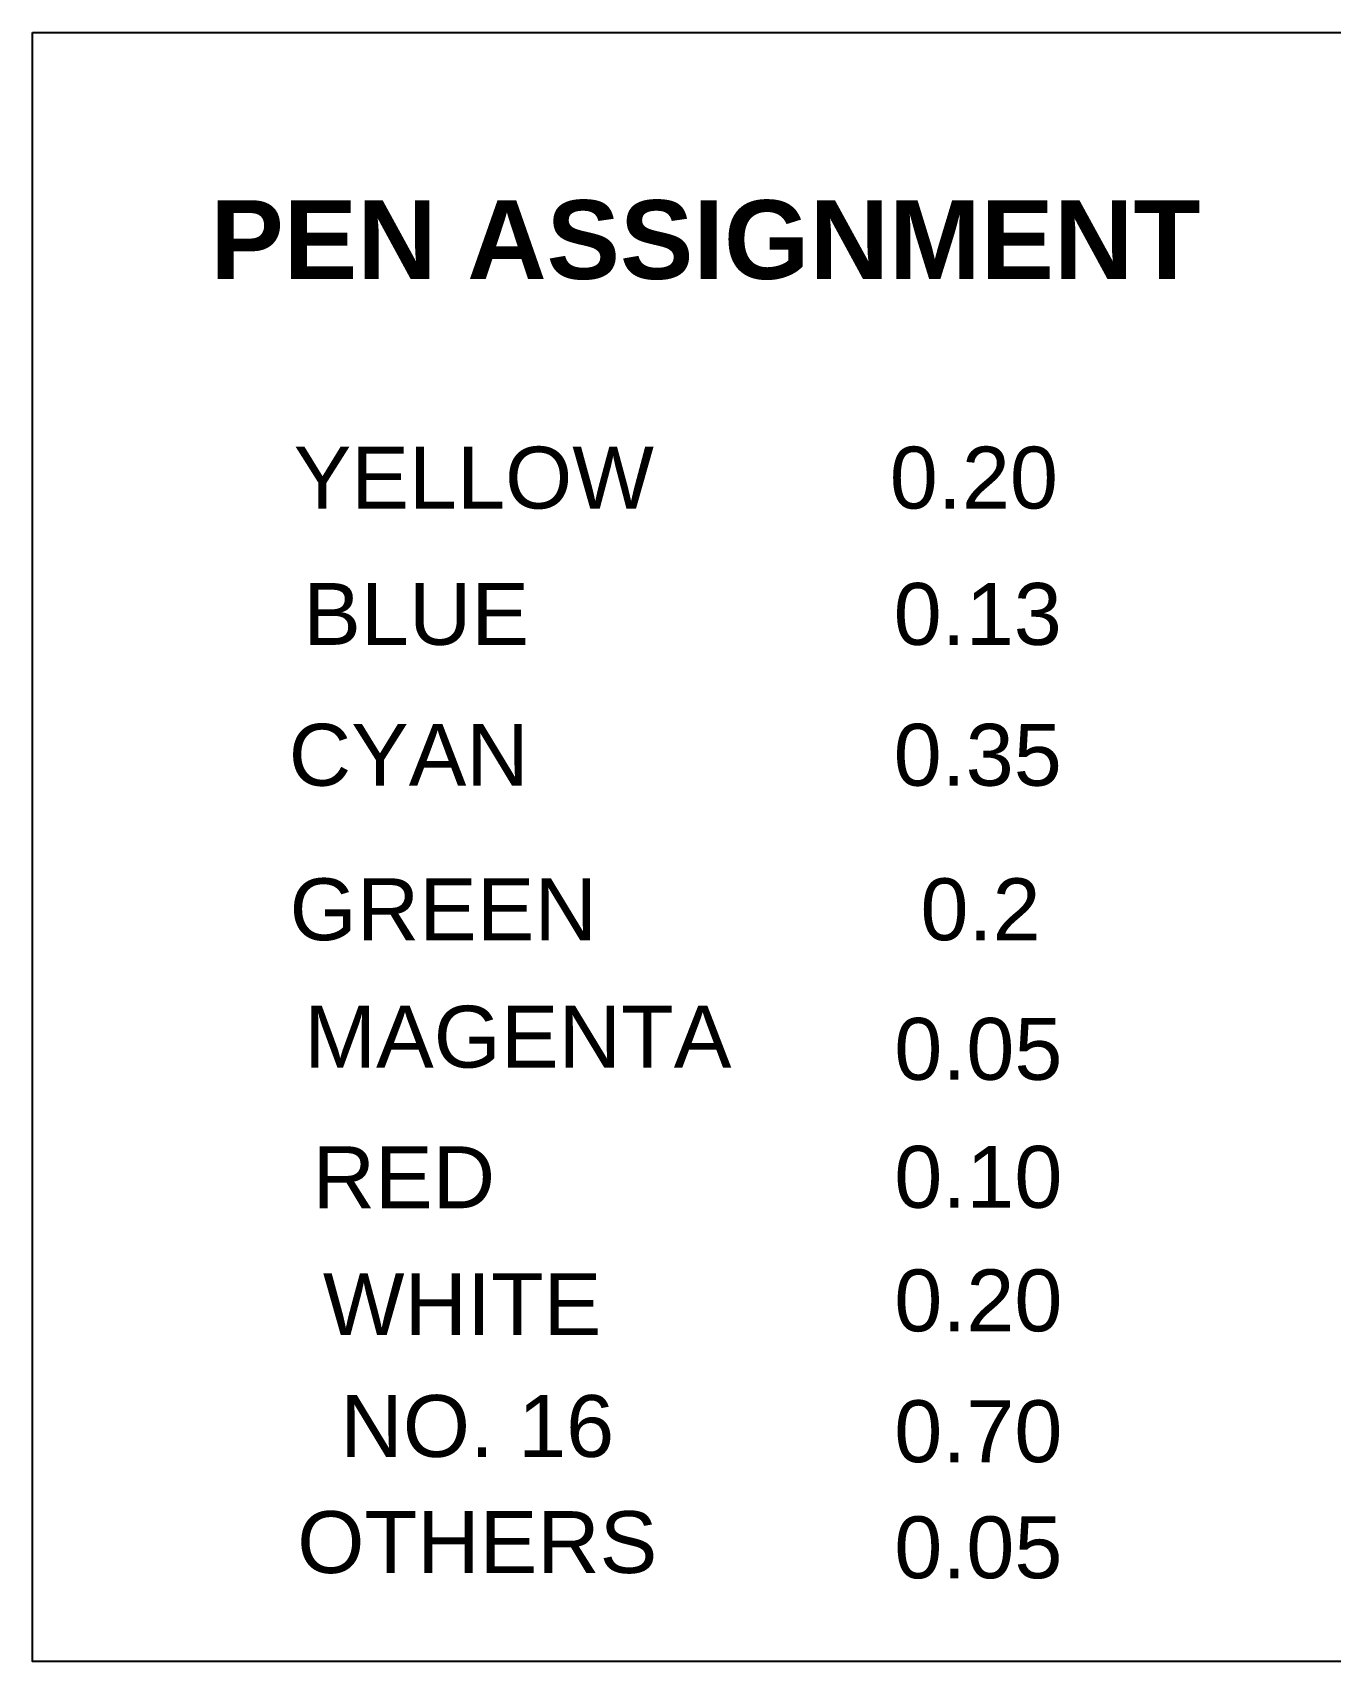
# Model space of a CAD drawing. Header units: millimetres. Extents: x 2148 to 2681, y 758 to 986.
# Drawn here: x 2147.88 to 2173.05, y 878.44 to 910.04 of the extents above; entities that cross this region are included whole.
import ezdxf

# ---------------------------------------------------------------- set-up
doc = ezdxf.new("R2010")
doc.units = ezdxf.units.MM
for name, color, linetype in [('BORDER', 16, 'Continuous'), ('SCHRUBS', 3, 'ZIGZAG'), ('TEXT', 6, 'Continuous')]:
    doc.layers.add(name, color=color, linetype=linetype)
doc.styles.add('ARIAL', font='arial.ttf')
doc.styles.add('SANSSERIFBOLD', font='SASB____.pfb', dxfattribs={"height": 0.6})
doc.linetypes.add('ZIGZAG', pattern='A,0.0001,-0.2,[131,ltypeshp.shx,S=0.2,R=0,X=-0.2,Y=0],-0.4,[131,ltypeshp.shx,S=0.2,R=180,X=0.2,Y=0],-0.2', length=0.8001)

msp = doc.modelspace()

# ---------------------------------------------------------------- linework, layer by layer
at = {"layer": 'SCHRUBS', "color": 1, "linetype": 'Continuous', "elevation": 0}
msp.add_lwpolyline([(2147.8786448, 910.0388045), (2173.4500187, 910.0388045), (2173.4500187, 878.4428045), (2147.8786448, 878.4428045)], close=True, dxfattribs=at)

# ---------------------------------------------------------------- texts
at = {"layer": 'BORDER', "linetype": 'ByBlock', "ltscale": 1.5, "char_height": 1.2, "attachment_point": 5, "style": 'ARIAL'}
for s, insert in [('NO. 16', (2156.5044868, 883.0011326, 0.2666584)), ('0.70', (2166.2238016, 882.8991326, 0.2666584))]:
    msp.add_mtext(s, dxfattribs=dict(at, insert=insert))
at = {"layer": 'SCHRUBS', "color": 2, "linetype": 'Continuous', "char_height": 1.2, "attachment_point": 5, "style": 'ARIAL'}
for s, insert in [('YELLOW', (2156.4365182, 901.3976326, 0.2666584)), ('0.20', (2166.1368016, 901.3976326, 0.2666584))]:
    msp.add_mtext(s, dxfattribs=dict(at, insert=insert))
at = {"layer": 'SCHRUBS', "color": 5, "linetype": 'Continuous', "char_height": 1.2, "attachment_point": 5, "style": 'ARIAL'}
for s, insert in [('BLUE', (2155.3182941, 898.7532775, 0.2666584)), ('0.13', (2166.2118016, 898.7532775, 0.2666584))]:
    msp.add_mtext(s, dxfattribs=dict(at, insert=insert))
at = {"layer": 'SCHRUBS', "color": 4, "linetype": 'Continuous', "char_height": 1.2, "attachment_point": 5, "style": 'ARIAL'}
for s, insert in [('CYAN', (2155.175237, 896.0212675, 0.2666584)), ('0.35', (2166.2118016, 896.0212675, 0.2666584))]:
    msp.add_mtext(s, dxfattribs=dict(at, insert=insert))
at = {"layer": 'SCHRUBS', "color": 3, "linetype": 'Continuous', "char_height": 1.2, "attachment_point": 5, "style": 'ARIAL'}
for s, insert in [('GREEN', (2155.8443895, 893.0239821, 0.2666584)), ('0.2', (2166.2658016, 893.0239821, 0.2666584))]:
    msp.add_mtext(s, dxfattribs=dict(at, insert=insert))
at = {"layer": 'SCHRUBS', "color": 6, "linetype": 'Continuous', "char_height": 1.2, "attachment_point": 5, "style": 'ARIAL'}
for s, insert in [('MAGENTA', (2157.2898016, 890.5531245, 0.2666584)), ('0.05', (2166.2238016, 890.3161245, 0.2666584))]:
    msp.add_mtext(s, dxfattribs=dict(at, insert=insert))
at = {"layer": 'SCHRUBS', "color": 1, "linetype": 'Continuous', "char_height": 1.2, "attachment_point": 5, "style": 'ARIAL'}
for s, insert in [('RED', (2155.0806258, 887.8341326, 0.2666584)), ('0.10', (2166.2238016, 887.8341326, 0.2666584))]:
    msp.add_mtext(s, dxfattribs=dict(at, insert=insert))
at = {"layer": 'SCHRUBS', "color": 9, "linetype": 'Continuous', "char_height": 1.2, "attachment_point": 5, "style": 'ARIAL'}
for s, insert in [('WHITE', (2156.2104868, 885.3717117, 0.2666584)), ('0.20', (2166.2238016, 885.4377117, 0.2666584))]:
    msp.add_mtext(s, dxfattribs=dict(at, insert=insert))
at = {"layer": 'SCHRUBS', "color": 8, "linetype": 'Continuous', "char_height": 1.2, "attachment_point": 5, "style": 'ARIAL'}
for s, insert in [('OTHERS', (2156.5044868, 880.7491183, 0.2666584)), ('0.05', (2166.2238016, 880.6471183, 0.2666584))]:
    msp.add_mtext(s, dxfattribs=dict(at, insert=insert))
at = {"layer": 'TEXT', "color": 11, "style": 'SANSSERIFBOLD'}
msp.add_text('PEN ASSIGNMENT', height=1.527692928, dxfattribs=at).set_placement((2151.3281132, 905.2590158, 0))

doc.saveas('drawing.dxf')
